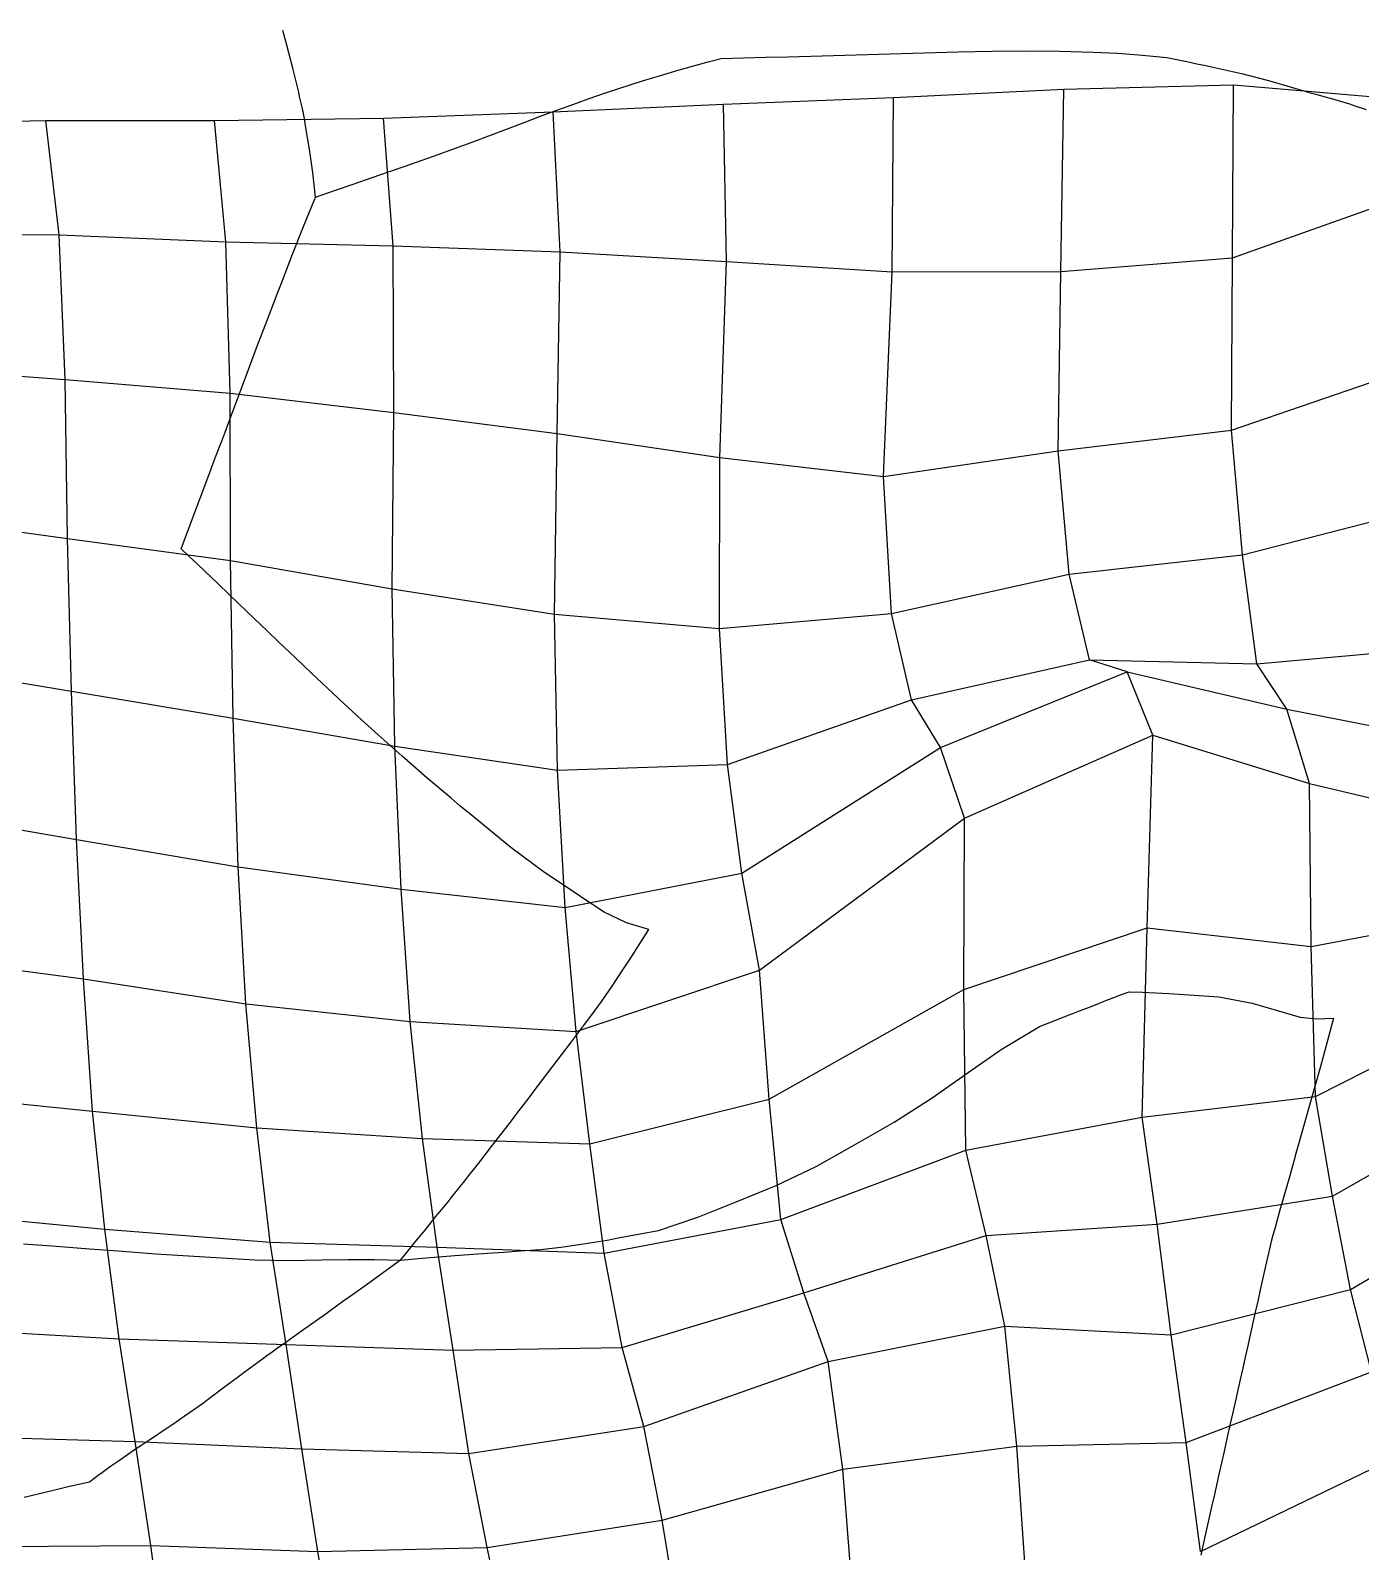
# Model space of a CAD drawing. Header units: metres. Extents: x -1994 to 1259, y -764 to 1460.
# Drawn here: x -367.7 to 27.1, y 894.5 to 1346.2 of the extents above; entities that cross this region are included whole.
import ezdxf

# ---------------------------------------------------------------- set-up
doc = ezdxf.new("R2010")
doc.units = ezdxf.units.M

msp = doc.modelspace()

# ---------------------------------------------------------------- linework, layer by layer
for p, q in [((-292.18542, 1343.9927, -3233.6143), (-292.7921, 1346.1838, -3229.7908)), ((-291.58203, 1341.7754, -3237.4248), (-292.18542, 1343.9927, -3233.6143)), ((-290.39038, 1337.2848, -3244.973), (-291.58203, 1341.7754, -3237.4248)), ((-289.7882, 1334.9583, -3248.8003), (-290.39038, 1337.2848, -3244.973)), ((-166.90869, 1336.7247, -3246.538), (-162.67639, 1337.8231, -3244.3167)), ((-162.67639, 1337.8231, -3244.3167), (-156.0531, 1338.0225, -3243.87)), ((-156.0531, 1338.0225, -3243.87), (-149.43054, 1338.2062, -3243.4058)), ((-149.43054, 1338.2062, -3243.4058), (-142.80945, 1338.3684, -3242.9167)), ((-142.80945, 1338.3684, -3242.9167), (-132.71436, 1338.616, -3242.1714)), ((-132.71436, 1338.616, -3242.1714), (-122.616455, 1338.9016, -3241.4705)), ((-122.616455, 1338.9016, -3241.4705), (-112.517944, 1339.2266, -3240.8137)), ((-112.517944, 1339.2266, -3240.8137), (-102.42468, 1339.5514, -3240.1575)), ((-102.42468, 1339.5514, -3240.1575), (-92.33423, 1339.8066, -3239.4216)), ((-92.33423, 1339.8066, -3239.4216), (-82.24963, 1339.9874, -3238.601)), ((-82.24963, 1339.9874, -3238.601), (-72.20679, 1340.1677, -3237.784)), ((-72.20679, 1340.1677, -3237.784), (-62.20215, 1340.0688, -3236.6504)), ((-62.20215, 1340.0688, -3236.6504), (-52.23828, 1339.6819, -3235.1902)), ((-52.23828, 1339.6819, -3235.1902), (-44.87439, 1339.396, -3234.1113)), ((-44.87439, 1339.396, -3234.1113), (-37.57373, 1338.8809, -3232.775)), ((-37.57373, 1338.8809, -3232.775), (-30.336304, 1338.1354, -3231.1816)), ((-30.336304, 1338.1354, -3231.1816), (-27.385498, 1337.5223, -3233.2866)), ((-27.385498, 1337.5223, -3233.2866), (-24.437012, 1336.9185, -3235.3982)), ((-288.917, 1331.455, -3254.3652), (-289.7882, 1334.9583, -3248.8003)), ((-186.03723, 1331.1919, -3255.8193), (-180.6991, 1332.8284, -3253.353)), ((-180.6991, 1332.8284, -3253.353), (-175.42163, 1334.3405, -3250.7727)), ((-175.42163, 1334.3405, -3250.7727), (-171.15454, 1335.5632, -3248.6868)), ((-171.15454, 1335.5632, -3248.6868), (-166.90869, 1336.7247, -3246.538)), ((-24.437012, 1336.9185, -3235.3982), (-21.487549, 1336.3102, -3237.5066)), ((-21.487549, 1336.3102, -3237.5066), (-18.824951, 1335.761, -3239.4097)), ((-18.824951, 1335.761, -3239.4097), (-16.20459, 1335.205, -3241.2686)), ((-16.20459, 1335.205, -3241.2686), (-10.852295, 1334.0016, -3245.0042)), ((-10.852295, 1334.0016, -3245.0042), (-8.214233, 1333.3756, -3246.8157)), ((-8.214233, 1333.3756, -3246.8157), (-2.817505, 1332.0105, -3250.445)), ((-288.62488, 1330.2567, -3256.2358), (-288.917, 1331.455, -3254.3652)), ((-288.05322, 1327.8451, -3259.9119), (-288.62488, 1330.2567, -3256.2358)), ((-196.65967, 1327.7377, -3260.4648), (-186.03723, 1331.1919, -3255.8193)), ((-111.48364, 1326.2606, -3262.3916), (-60.894165, 1328.7571, -3260.568)), ((-61.845947, 1274.5991, -3274.7822), (-60.894165, 1328.7571, -3260.568)), ((-60.894165, 1328.7571, -3260.568), (-10.588501, 1330.0751, -3257.4207)), ((-10.881836, 1278.6488, -3274.704), (-10.588501, 1330.0751, -3257.4207)), ((-10.588501, 1330.0751, -3257.4207), (38.373535, 1325.8191, -3248.0105)), ((-2.817505, 1332.0105, -3250.445), (-0.173096, 1331.3004, -3252.1863)), ((-0.173096, 1331.3004, -3252.1863), (5.258667, 1329.7671, -3255.694)), ((5.258667, 1329.7671, -3255.694), (7.93042, 1328.9764, -3257.3872)), ((7.93042, 1328.9764, -3257.3872), (10.653442, 1328.1532, -3259.0964)), ((10.653442, 1328.1532, -3259.0964), (11.175781, 1327.9954, -3259.424)), ((-287.76636, 1326.6018, -3261.7634), (-288.05322, 1327.8451, -3259.9119)), ((-286.95898, 1322.9604, -3267.004), (-287.76636, 1326.6018, -3261.7634)), ((-212.49377, 1321.9683, -3266.8254), (-161.9414, 1324.311, -3264.8293)), ((-209.7024, 1323.1041, -3265.6445), (-207.42627, 1323.932, -3264.7666)), ((-207.42627, 1323.932, -3264.7666), (-202.09741, 1325.8713, -3262.7114)), ((-202.09741, 1325.8713, -3262.7114), (-196.65967, 1327.7377, -3260.4648)), ((-161.9414, 1324.311, -3264.8293), (-111.48364, 1326.2606, -3262.3916)), ((-161.09546, 1277.6119, -3287.4238), (-161.9414, 1324.311, -3264.8293)), ((-111.84851, 1274.5376, -3279.3413), (-111.48364, 1326.2606, -3262.3916)), ((11.175781, 1327.9954, -3259.424), (11.696411, 1327.8424, -3259.7556)), ((11.696411, 1327.8424, -3259.7556), (12.216919, 1327.6953, -3260.091)), ((12.216919, 1327.6953, -3260.091), (13.870361, 1327.2267, -3261.1572)), ((13.870361, 1327.2267, -3261.1572), (15.521973, 1326.7693, -3262.232)), ((15.521973, 1326.7693, -3262.232), (18.846558, 1325.8281, -3264.377)), ((18.846558, 1325.8281, -3264.377), (20.467163, 1325.3597, -3265.4136)), ((20.467163, 1325.3597, -3265.4136), (23.817749, 1324.3453, -3267.516)), ((23.817749, 1324.3453, -3267.516), (25.454956, 1323.8274, -3268.5227)), ((25.454956, 1323.8274, -3268.5227), (28.8208, 1322.7104, -3270.5457)), ((-413.255, 1318.6082, -3281.5635), (-363.0774, 1319.3958, -3277.82)), ((-363.0774, 1319.3958, -3277.82), (-313.07568, 1319.4535, -3273.2566)), ((-359.1593, 1285.4435, -3314.7363), (-363.0774, 1319.3958, -3277.82)), ((-313.07568, 1319.4535, -3273.2566), (-262.92188, 1320.1414, -3269.4011)), ((-309.66187, 1283.4082, -3307.8213), (-313.07568, 1319.4535, -3273.2566)), ((-286.35718, 1320.0641, -3270.9497), (-286.95898, 1322.9604, -3267.004)), ((-285.89722, 1317.273, -3274.0864), (-286.35718, 1320.0641, -3270.9497)), ((-262.92188, 1320.1414, -3269.4011), (-212.49377, 1321.9683, -3266.8254)), ((-259.96362, 1282.2068, -3301.843), (-262.92188, 1320.1414, -3269.4011)), ((-221.09473, 1318.8478, -3269.8909), (-218.82886, 1319.7158, -3269.075)), ((-218.82886, 1319.7158, -3269.075), (-216.52075, 1320.583, -3268.2212)), ((-216.52075, 1320.583, -3268.2212), (-211.97925, 1322.2687, -3266.5142)), ((-210.4043, 1280.429, -3295.2173), (-212.49377, 1321.9683, -3266.8254)), ((-211.97925, 1322.2687, -3266.5142), (-209.7024, 1323.1041, -3265.6445)), ((-284.8429, 1310.8743, -3281.2773), (-285.89722, 1317.273, -3274.0864)), ((-236.89453, 1312.922, -3275.7493), (-231.59973, 1314.8643, -3273.728)), ((-231.59973, 1314.8643, -3273.728), (-226.39758, 1316.8164, -3271.8003)), ((-226.39758, 1316.8164, -3271.8003), (-221.09473, 1318.8478, -3269.8909)), ((-283.89172, 1304.002, -3287.9985), (-284.8429, 1310.8743, -3281.2773)), ((-246.68164, 1309.3601, -3279.5232), (-241.78918, 1311.1265, -3277.6177)), ((-241.78918, 1311.1265, -3277.6177), (-236.89453, 1312.922, -3275.7493)), ((-261.34277, 1304.1747, -3285.3772), (-256.4579, 1305.8843, -3283.4028)), ((-256.4579, 1305.8843, -3283.4028), (-246.68164, 1309.3601, -3279.5232)), ((-283.04688, 1296.6409, -3294.2334), (-283.89172, 1304.002, -3287.9985)), ((-271.82935, 1300.5522, -3289.68), (-266.22375, 1302.4889, -3287.38)), ((-266.22375, 1302.4889, -3287.38), (-261.34277, 1304.1747, -3285.3772)), ((-283.17334, 1296.331, -3294.5125), (-283.04688, 1296.6409, -3294.2334)), ((-283.04688, 1296.6409, -3294.2334), (-277.43652, 1298.6088, -3291.9712)), ((-277.43652, 1298.6088, -3291.9712), (-271.82935, 1300.5522, -3289.68)), ((-10.881836, 1278.6488, -3274.704), (43.796265, 1298.1096, -3291.941)), ((-286.57983, 1287.981, -3301.9578), (-283.427, 1295.7095, -3295.0679)), ((-283.427, 1295.7095, -3295.0679), (-283.30017, 1296.0209, -3294.7903)), ((-283.30017, 1296.0209, -3294.7903), (-283.17334, 1296.331, -3294.5125)), ((-289.8474, 1279.7197, -3308.0845), (-286.57983, 1287.981, -3301.9578)), ((-409.0652, 1285.783, -3319.746), (-359.1593, 1285.4435, -3314.7363)), ((-357.39868, 1242.5398, -3341.595), (-359.1593, 1285.4435, -3314.7363)), ((-359.1593, 1285.4435, -3314.7363), (-309.66187, 1283.4082, -3307.8213)), ((-308.3955, 1238.4543, -3332.3767), (-309.66187, 1283.4082, -3307.8213)), ((-309.66187, 1283.4082, -3307.8213), (-259.96362, 1282.2068, -3301.843)), ((-293.19446, 1271.0884, -3313.6785), (-289.8474, 1279.7197, -3308.0845)), ((-259.7881, 1232.726, -3321.312), (-259.96362, 1282.2068, -3301.843)), ((-259.96362, 1282.2068, -3301.843), (-210.4043, 1280.429, -3295.2173)), ((-211.31287, 1226.45, -3309.6323), (-210.4043, 1280.429, -3295.2173)), ((-210.4043, 1280.429, -3295.2173), (-161.09546, 1277.6119, -3287.4238)), ((-61.845947, 1274.5991, -3274.7822), (-10.881836, 1278.6488, -3274.704)), ((-11.119629, 1227.4534, -3292.2463), (-10.881836, 1278.6488, -3274.704)), ((-163.03467, 1219.3568, -3297.0344), (-161.09546, 1277.6119, -3287.4238)), ((-161.09546, 1277.6119, -3287.4238), (-111.84851, 1274.5376, -3279.3413)), ((-114.41504, 1213.6796, -3286.0273), (-111.84851, 1274.5376, -3279.3413)), ((-111.84851, 1274.5376, -3279.3413), (-61.845947, 1274.5991, -3274.7822)), ((-62.59204, 1221.2944, -3289.9548), (-61.845947, 1274.5991, -3274.7822)), ((-293.94373, 1269.1536, -3314.9207), (-293.56848, 1270.1235, -3314.3037)), ((-293.56848, 1270.1235, -3314.3037), (-293.19446, 1271.0884, -3313.6785)), ((-297.3474, 1260.3326, -3320.4338), (-294.3197, 1268.1791, -3315.5298)), ((-294.3197, 1268.1791, -3315.5298), (-293.94373, 1269.1536, -3314.9207)), ((-300.54114, 1251.9175, -3325.047), (-297.3474, 1260.3326, -3320.4338)), ((-303.64563, 1243.6301, -3329.1016), (-300.54114, 1251.9175, -3325.047)), ((-406.50415, 1246.201, -3350.337), (-357.39868, 1242.5398, -3341.595)), ((-356.67334, 1195.3406, -3363.628), (-357.39868, 1242.5398, -3341.595)), ((-357.39868, 1242.5398, -3341.595), (-308.3955, 1238.4543, -3332.3767)), ((-304.54126, 1241.239, -3330.2715), (-303.64563, 1243.6301, -3329.1016)), ((-11.119629, 1227.4534, -3292.2463), (43.37793, 1246.1652, -3308.6418)), ((-308.27734, 1188.7357, -3351.5786), (-308.3955, 1238.4543, -3332.3767)), ((-308.3955, 1238.4543, -3332.3767), (-259.7881, 1232.726, -3321.312)), ((-307.22668, 1234.0784, -3333.8074), (-305.43652, 1238.8519, -3331.4495)), ((-305.43652, 1238.8519, -3331.4495), (-304.54126, 1241.239, -3330.2715)), ((-308.12158, 1231.6917, -3334.987), (-307.22668, 1234.0784, -3333.8074)), ((-309.91235, 1226.9146, -3337.3374), (-308.12158, 1231.6917, -3334.987)), ((-260.30078, 1180.3899, -3337.5732), (-259.7881, 1232.726, -3321.312)), ((-259.7881, 1232.726, -3321.312), (-211.31287, 1226.45, -3309.6323)), ((-312.60046, 1219.7354, -3340.834), (-310.8081, 1224.5236, -3338.5083)), ((-310.8081, 1224.5236, -3338.5083), (-309.91235, 1226.9146, -3337.3374)), ((-212.13855, 1172.8154, -3324.4348), (-211.31287, 1226.45, -3309.6323)), ((-211.31287, 1226.45, -3309.6323), (-163.03467, 1219.3568, -3297.0344)), ((-62.59204, 1221.2944, -3289.9548), (-11.119629, 1227.4534, -3292.2463)), ((-7.944214, 1190.4202, -3325.7012), (-11.119629, 1227.4534, -3292.2463)), ((-313.49744, 1217.3375, -3341.9893), (-312.60046, 1219.7354, -3340.834)), ((-114.41504, 1213.6796, -3286.0273), (-62.59204, 1221.2944, -3289.9548)), ((-59.31189, 1184.6953, -3323.8975), (-62.59204, 1221.2944, -3289.9548)), ((-314.39465, 1214.9358, -3343.1357), (-313.49744, 1217.3375, -3341.9893)), ((-163.17664, 1168.5588, -3315.024), (-163.03467, 1219.3568, -3297.0344)), ((-163.03467, 1219.3568, -3297.0344), (-114.41504, 1213.6796, -3286.0273)), ((-317.26147, 1207.2634, -3346.7988), (-314.39465, 1214.9358, -3343.1357)), ((-112.10376, 1173.0608, -3315.4536), (-114.41504, 1213.6796, -3286.0273)), ((-320.11816, 1199.6759, -3350.685), (-317.26147, 1207.2634, -3346.7988)), ((-405.06787, 1201.9514, -3375.6836), (-356.67334, 1195.3406, -3363.628)), ((-7.944214, 1190.4202, -3325.7012), (45.355103, 1204.1599, -3336.5103)), ((-322.95264, 1192.2021, -3354.7607), (-320.11816, 1199.6759, -3350.685)), ((-355.50574, 1149.9766, -3387.722), (-356.67334, 1195.3406, -3363.628)), ((-356.67334, 1195.3406, -3363.628), (-308.27734, 1188.7357, -3351.5786)), ((-320.55518, 1189.98, -3355.0115), (-322.95264, 1192.2021, -3354.7607)), ((-318.1681, 1187.7432, -3355.2397), (-320.55518, 1189.98, -3355.0115)), ((-307.45483, 1141.9398, -3374.0642), (-308.27734, 1188.7357, -3351.5786)), ((-308.27734, 1188.7357, -3351.5786), (-260.30078, 1180.3899, -3337.5732)), ((-59.31189, 1184.6953, -3323.8975), (-7.944214, 1190.4202, -3325.7012)), ((-3.635864, 1158.0876, -3364.437), (-7.944214, 1190.4202, -3325.7012)), ((-315.78918, 1185.4968, -3355.4507), (-318.1681, 1187.7432, -3355.2397)), ((-312.1056, 1182.018, -3355.7778), (-315.78918, 1185.4968, -3355.4507)), ((-112.10376, 1173.0608, -3315.4536), (-59.31189, 1184.6953, -3323.8975)), ((-53.326416, 1159.3212, -3370.4514), (-59.31189, 1184.6953, -3323.8975)), ((-308.4386, 1178.5184, -3356.0708), (-312.1056, 1182.018, -3355.7778)), ((-259.47095, 1133.6249, -3360.0935), (-260.30078, 1180.3899, -3337.5732)), ((-260.30078, 1180.3899, -3337.5732), (-212.13855, 1172.8154, -3324.4348)), ((-301.12244, 1171.4982, -3356.6216), (-308.4386, 1178.5184, -3356.0708)), ((-297.47327, 1167.9773, -3356.8787), (-301.12244, 1171.4982, -3356.6216)), ((-211.20654, 1126.4739, -3347.4307), (-212.13855, 1172.8154, -3324.4348)), ((-212.13855, 1172.8154, -3324.4348), (-163.17664, 1168.5588, -3315.024)), ((-163.17664, 1168.5588, -3315.024), (-112.10376, 1173.0608, -3315.4536)), ((-106.191284, 1147.3842, -3361.6677), (-112.10376, 1173.0608, -3315.4536)), ((-293.8236, 1164.4574, -3357.137), (-297.47327, 1167.9773, -3356.8787)), ((-160.79358, 1128.2378, -3344.784), (-163.17664, 1168.5588, -3315.024)), ((-289.1244, 1159.9247, -3357.4697), (-293.8236, 1164.4574, -3357.137)), ((-3.635864, 1158.0876, -3364.437), (47.477783, 1162.7589, -3365.0571)), ((-403.57446, 1157.939, -3401.2964), (-355.50574, 1149.9766, -3387.722)), ((-284.2881, 1155.3203, -3357.8665), (-289.1244, 1159.9247, -3357.4697)), ((-106.191284, 1147.3842, -3361.6677), (-53.326416, 1159.3212, -3370.4514)), ((-42.10205, 1155.6846, -3441.429), (-53.326416, 1159.3212, -3370.4514)), ((-53.326416, 1159.3212, -3370.4514), (-3.635864, 1158.0876, -3364.437)), ((5.217529, 1144.6132, -3424.3613), (-3.635864, 1158.0876, -3364.437)), ((-279.52368, 1150.8683, -3358.3323), (-284.2881, 1155.3203, -3357.8665)), ((-97.50757, 1133.2053, -3420.8005), (-42.10205, 1155.6846, -3441.429)), ((-34.536133, 1136.8679, -3495.351), (-42.10205, 1155.6846, -3441.429)), ((-42.10205, 1155.6846, -3441.429), (5.217529, 1144.6132, -3424.3613)), ((-354.01892, 1105.9369, -3413.3047), (-355.50574, 1149.9766, -3387.722)), ((-355.50574, 1149.9766, -3387.722), (-307.45483, 1141.9398, -3374.0642)), ((-274.5067, 1146.1803, -3358.8228), (-279.52368, 1150.8683, -3358.3323)), ((-160.79358, 1128.2378, -3344.784), (-106.191284, 1147.3842, -3361.6677)), ((-97.50757, 1133.2053, -3420.8005), (-106.191284, 1147.3842, -3361.6677)), ((-269.51648, 1141.5889, -3359.375), (-274.5067, 1146.1803, -3358.8228)), ((12.008057, 1122.5791, -3474.6682), (5.217529, 1144.6132, -3424.3613)), ((5.217529, 1144.6132, -3424.3613), (52.95044, 1135.2571, -3409.221)), ((-305.98035, 1097.8491, -3399.5894), (-307.45483, 1141.9398, -3374.0642)), ((-307.45483, 1141.9398, -3374.0642), (-259.47095, 1133.6249, -3360.0935)), ((-264.42078, 1137.0077, -3360.0352), (-269.51648, 1141.5889, -3359.375)), ((-257.35498, 1130.6554, -3360.9507), (-264.42078, 1137.0077, -3360.0352)), ((-90.45264, 1112.2688, -3472.3408), (-34.536133, 1136.8679, -3495.351)), ((-36.224854, 1079.6526, -3506.1296), (-34.536133, 1136.8679, -3495.351)), ((-34.536133, 1136.8679, -3495.351), (12.008057, 1122.5791, -3474.6682)), ((-257.5985, 1091.1852, -3387.4739), (-259.47095, 1133.6249, -3360.0935)), ((-259.47095, 1133.6249, -3360.0935), (-211.20654, 1126.4739, -3347.4307)), ((-250.03137, 1124.2478, -3362.0586), (-257.35498, 1130.6554, -3360.9507)), ((-156.49023, 1095.8846, -3383.497), (-97.50757, 1133.2053, -3420.8005)), ((-90.45264, 1112.2688, -3472.3408), (-97.50757, 1133.2053, -3420.8005)), ((-211.20654, 1126.4739, -3347.4307), (-160.79358, 1128.2378, -3344.784)), ((-208.93176, 1085.7036, -3376.6865), (-211.20654, 1126.4739, -3347.4307)), ((-156.49023, 1095.8846, -3383.497), (-160.79358, 1128.2378, -3344.784)), ((-242.79443, 1118.1628, -3363.3743), (-250.03137, 1124.2478, -3362.0586)), ((12.436523, 1074.1487, -3495.3174), (12.008057, 1122.5791, -3474.6682)), ((12.008057, 1122.5791, -3474.6682), (59.282593, 1111.3213, -3457.391)), ((-240.06812, 1115.8704, -3363.87), (-242.79443, 1118.1628, -3363.3743)), ((-237.33508, 1113.602, -3364.3936), (-240.06812, 1115.8704, -3363.87)), ((-402.0327, 1114.1271, -3427.1353), (-354.01892, 1105.9369, -3413.3047)), ((-234.58618, 1111.3499, -3364.9463), (-237.33508, 1113.602, -3364.3936)), ((-225.0686, 1103.5514, -3366.8604), (-234.58618, 1111.3499, -3364.9463)), ((-151.30994, 1067.1697, -3426.2979), (-90.45264, 1112.2688, -3472.3408)), ((-90.6261, 1061.3406, -3490.1833), (-90.45264, 1112.2688, -3472.3408)), ((-351.90515, 1064.4985, -3441.8096), (-354.01892, 1105.9369, -3413.3047)), ((-354.01892, 1105.9369, -3413.3047), (-305.98035, 1097.8491, -3399.5894)), ((-215.07019, 1096.1227, -3369.557), (-225.0686, 1103.5514, -3366.8604)), ((-303.7008, 1057.0985, -3428.8672), (-305.98035, 1097.8491, -3399.5894)), ((-305.98035, 1097.8491, -3399.5894), (-257.5985, 1091.1852, -3387.4739)), ((-205.10449, 1089.4441, -3372.8958), (-215.07019, 1096.1227, -3369.557)), ((-208.93176, 1085.7036, -3376.6865), (-156.49023, 1095.8846, -3383.497)), ((-151.30994, 1067.1697, -3426.2979), (-156.49023, 1095.8846, -3383.497)), ((-254.97327, 1051.869, -3418.3633), (-257.5985, 1091.1852, -3387.4739)), ((-257.5985, 1091.1852, -3387.4739), (-208.93176, 1085.7036, -3376.6865)), ((-204.74377, 1089.2023, -3373.0166), (-205.10449, 1089.4441, -3372.8958)), ((-204.38269, 1088.9614, -3373.1384), (-204.74377, 1089.2023, -3373.0166)), ((-204.02148, 1088.7214, -3373.2612), (-204.38269, 1088.9614, -3373.1384)), ((-197.38354, 1084.3104, -3375.519), (-204.02148, 1088.7214, -3373.2612)), ((-205.69885, 1048.9089, -3410.4092), (-208.93176, 1085.7036, -3376.6865)), ((-190.74487, 1081.1517, -3378.9019), (-197.38354, 1084.3104, -3375.519)), ((-184.06909, 1079.1796, -3383.3845), (-190.74487, 1081.1517, -3378.9019)), ((-90.6261, 1061.3406, -3490.1833), (-36.224854, 1079.6526, -3506.1296)), ((-37.656616, 1023.5032, -3518.1062), (-36.224854, 1079.6526, -3506.1296)), ((-36.224854, 1079.6526, -3506.1296), (12.436523, 1074.1487, -3495.3174)), ((12.436523, 1074.1487, -3495.3174), (64.813965, 1084.0631, -3501.8284)), ((-189.2887, 1071.0566, -3389.0647), (-186.64966, 1075.1481, -3386.158)), ((-186.64966, 1075.1481, -3386.158), (-184.06909, 1079.1796, -3383.3845)), ((-400.34082, 1070.9385, -3453.6738), (-351.90515, 1064.4985, -3441.8096)), ((-191.84436, 1067.1855, -3392.0815), (-189.2887, 1071.0566, -3389.0647)), ((13.804565, 1029.6161, -3520.346), (12.436523, 1074.1487, -3495.3174)), ((-205.69885, 1048.9089, -3410.4092), (-151.30994, 1067.1697, -3426.2979)), ((-195.02722, 1062.3643, -3395.8386), (-191.84436, 1067.1855, -3392.0815)), ((-148.44409, 1028.852, -3458.309), (-151.30994, 1067.1697, -3426.2979)), ((-349.27478, 1025.2041, -3472.7236), (-351.90515, 1064.4985, -3441.8096)), ((-351.90515, 1064.4985, -3441.8096), (-303.7008, 1057.0985, -3428.8672)), ((-198.0564, 1057.9443, -3399.7878), (-195.02722, 1062.3643, -3395.8386)), ((-300.46948, 1020.29736, -3462.5825), (-303.7008, 1057.0985, -3428.8672)), ((-303.7008, 1057.0985, -3428.8672), (-254.97327, 1051.869, -3418.3633)), ((-201.0769, 1053.873, -3404.4717), (-198.0564, 1057.9443, -3399.7878)), ((-148.44409, 1028.852, -3458.309), (-90.6261, 1061.3406, -3490.1833)), ((-90.01758, 1013.657, -3511.6719), (-90.6261, 1061.3406, -3490.1833)), ((-53.641235, 1056.0491, -3505.852), (-51.032104, 1057.0663, -3505.991)), ((-51.032104, 1057.0663, -3505.991), (-48.42151, 1058.0802, -3506.126)), ((-48.42151, 1058.0802, -3506.126), (-46.133667, 1058.969, -3506.2441)), ((-46.133667, 1058.969, -3506.2441), (-43.84265, 1059.851, -3506.3525)), ((-43.84265, 1059.851, -3506.3525), (-41.54651, 1060.7207, -3506.444)), ((-41.54651, 1060.7207, -3506.444), (-37.625366, 1060.5889, -3506.619)), ((-37.625366, 1060.5889, -3506.619), (-33.71936, 1060.4011, -3506.731)), ((-33.71936, 1060.4011, -3506.731), (-29.799438, 1060.1738, -3506.8005)), ((-29.799438, 1060.1738, -3506.8005), (-28.265015, 1060.085, -3506.828)), ((-28.265015, 1060.085, -3506.828), (-26.73059, 1059.9911, -3506.8496)), ((-26.73059, 1059.9911, -3506.8496), (-25.196533, 1059.8931, -3506.8667)), ((-25.196533, 1059.8931, -3506.8667), (-14.959229, 1059.2399, -3506.9827)), ((-14.959229, 1059.2399, -3506.9827), (-5.076782, 1057.2825, -3505.6301)), ((-5.076782, 1057.2825, -3505.6301), (4.494507, 1054.5132, -3503.3555)), ((13.804565, 1029.6161, -3520.346), (70.79016, 1058.6509, -3548.3398)), ((-203.19849, 1051.0135, -3407.7615), (-201.0769, 1053.873, -3404.4717)), ((-68.13257, 1050.4254, -3505.1096), (-56.252075, 1055.036, -3505.7183)), ((-56.252075, 1055.036, -3505.7183), (-53.641235, 1056.0491, -3505.852)), ((4.494507, 1054.5132, -3503.3555), (9.234131, 1053.1421, -3502.2292)), ((9.234131, 1053.1421, -3502.2292), (14.111572, 1052.6255, -3502.0576)), ((14.111572, 1052.6255, -3502.0576), (19.107666, 1052.8882, -3502.7563)), ((19.107666, 1052.8882, -3502.7563), (17.10669, 1045.4784, -3506.531)), ((-251.24854, 1017.11475, -3454.3782), (-254.97327, 1051.869, -3418.3633)), ((-254.97327, 1051.869, -3418.3633), (-205.69885, 1048.9089, -3410.4092)), ((-207.41333, 1045.4304, -3414.5134), (-205.3175, 1048.1931, -3411.1265)), ((-201.6383, 1015.54834, -3447.99), (-205.69885, 1048.9089, -3410.4092)), ((-205.3175, 1048.1931, -3411.1265), (-203.19849, 1051.0135, -3407.7615)), ((-79.55408, 1043.5394, -3501.5178), (-68.13257, 1050.4254, -3505.1096)), ((-209.9353, 1042.106, -3418.5894), (-207.41333, 1045.4304, -3414.5134)), ((-89.28711, 1036.7205, -3497.29), (-79.55408, 1043.5394, -3501.5178)), ((17.10669, 1045.4784, -3506.531), (15.216675, 1038.5516, -3511.1494)), ((-212.46814, 1038.7407, -3422.6243), (-209.9353, 1042.106, -3418.5894)), ((-217.52551, 1032.0352, -3430.7124), (-212.46814, 1038.7407, -3422.6243)), ((-100.048096, 1029.1808, -3492.616), (-89.28711, 1036.7205, -3497.29)), ((15.216675, 1038.5516, -3511.1494), (13.540161, 1032.529, -3517.0295)), ((-398.06787, 1030.1611, -3482.9214), (-349.27478, 1025.2041, -3472.7236)), ((-220.05774, 1028.6849, -3434.778), (-217.52551, 1032.0352, -3430.7124)), ((13.540161, 1032.529, -3517.0295), (11.524048, 1025.2869, -3524.1003)), ((18.776245, 1000.0354, -3562.1738), (76.71838, 1033.0391, -3594.6272)), ((-224.03894, 1023.4846, -3441.3186), (-222.56409, 1025.4109, -3438.8958)), ((-222.56409, 1025.4109, -3438.8958), (-220.05774, 1028.6849, -3434.778)), ((-201.6383, 1015.54834, -3447.99), (-148.44409, 1028.852, -3458.309)), ((-144.96521, 993.0775, -3493.178), (-148.44409, 1028.852, -3458.309)), ((-111.28833, 1021.9885, -3488.5708), (-100.048096, 1029.1808, -3492.616)), ((-37.656616, 1023.5032, -3518.1062), (13.804565, 1029.6161, -3520.346)), ((18.776245, 1000.0354, -3562.1738), (13.804565, 1029.6161, -3520.346)), ((-345.604, 990.2256, -3508.4868), (-349.27478, 1025.2041, -3472.7236)), ((-349.27478, 1025.2041, -3472.7236), (-300.46948, 1020.29736, -3462.5825)), ((-226.97522, 1019.6797, -3446.2104), (-225.50952, 1021.57446, -3443.7573)), ((-225.50952, 1021.57446, -3443.7573), (-224.03894, 1023.4846, -3441.3186)), ((-123.078125, 1015.26685, -3485.3364), (-111.28833, 1021.9885, -3488.5708)), ((-90.01758, 1013.657, -3511.6719), (-37.656616, 1023.5032, -3518.1062)), ((-33.224365, 991.6846, -3557.4197), (-37.656616, 1023.5032, -3518.1062)), ((11.524048, 1025.2869, -3524.1003), (9.540894, 1018.1876, -3531.4258)), ((-296.5476, 986.36096, -3499.5164), (-300.46948, 1020.29736, -3462.5825)), ((-300.46948, 1020.29736, -3462.5825), (-251.24854, 1017.11475, -3454.3782)), ((-246.92151, 984.8595, -3493.2012), (-251.24854, 1017.11475, -3454.3782)), ((-251.24854, 1017.11475, -3454.3782), (-201.6383, 1015.54834, -3447.99)), ((-230.50684, 1015.12537, -3452.1423), (-228.74329, 1017.39453, -3449.169)), ((-228.74329, 1017.39453, -3449.169), (-226.97522, 1019.6797, -3446.2104)), ((9.540894, 1018.1876, -3531.4258), (7.767212, 1011.9402, -3539.4717)), ((-234.02612, 1010.614, -3458.114), (-230.50684, 1015.12537, -3452.1423)), ((-197.35266, 983.1211, -3486.6196), (-201.6383, 1015.54834, -3447.99)), ((-144.96521, 993.0775, -3493.178), (-90.01758, 1013.657, -3511.6719)), ((-134.41162, 1008.80566, -3482.227), (-123.078125, 1015.26685, -3485.3364)), ((-84.02673, 988.3052, -3558.251), (-90.01758, 1013.657, -3511.6719)), ((7.750732, 1011.8821, -3539.5464), (7.734375, 1011.8242, -3539.6213)), ((7.767212, 1011.9402, -3539.4717), (7.750732, 1011.8821, -3539.5464)), ((-237.5332, 1006.1454, -3464.125), (-235.78186, 1008.3721, -3461.1125)), ((-235.78186, 1008.3721, -3461.1125), (-234.02612, 1010.614, -3458.114)), ((-146.31543, 1003.20935, -3480.4204), (-134.41162, 1008.80566, -3482.227)), ((6.822144, 1008.6118, -3543.772), (5.907593, 1005.3849, -3547.8386)), ((7.717896, 1011.7661, -3539.696), (6.822144, 1008.6118, -3543.772)), ((7.734375, 1011.8242, -3539.6213), (7.717896, 1011.7661, -3539.696)), ((-242.48877, 999.9011, -3472.773), (-240.0188, 1002.99634, -3468.4253)), ((-240.0188, 1002.99634, -3468.4253), (-238.77844, 1004.56213, -3466.2668)), ((-238.77844, 1004.56213, -3466.2668), (-237.5332, 1006.1454, -3464.125)), ((-158.68384, 998.15955, -3479.4807), (-146.31543, 1003.20935, -3480.4204)), ((5.907593, 1005.3849, -3547.8386), (4.067871, 998.8801, -3555.8252)), ((24.183716, 972.26306, -3606.0337), (82.49353, 1006.7925, -3640.201)), ((-246.16907, 995.3407, -3479.367), (-243.7185, 998.37146, -3474.963)), ((-243.7185, 998.37146, -3474.963), (-242.48877, 999.9011, -3472.773)), ((-33.224365, 991.6846, -3557.4197), (18.776245, 1000.0354, -3562.1738)), ((4.067871, 998.8801, -3555.8252), (3.129028, 995.55457, -3559.804)), ((24.183716, 972.26306, -3606.0337), (18.776245, 1000.0354, -3562.1738)), ((-394.448, 994.9713, -3518.4473), (-345.604, 990.2256, -3508.4868)), ((-249.82812, 990.8506, -3486.0203), (-247.39001, 993.8396, -3481.581)), ((-247.39001, 993.8396, -3481.581), (-246.16907, 995.3407, -3479.367)), ((-169.5315, 993.7307, -3478.6567), (-158.68384, 998.15955, -3479.4807)), ((3.129028, 995.55457, -3559.804), (2.18335, 992.1963, -3563.7031)), ((-341.35754, 957.63635, -3546.9346), (-345.604, 990.2256, -3508.4868)), ((-345.604, 990.2256, -3508.4868), (-296.5476, 986.36096, -3499.5164)), ((-252.26392, 987.86926, -3490.4658), (-251.04529, 989.36255, -3488.245)), ((-251.04529, 989.36255, -3488.245), (-249.82812, 990.8506, -3486.0203)), ((-197.35266, 983.1211, -3486.6196), (-144.96521, 993.0775, -3493.178)), ((-192.68823, 987.6968, -3481.0906), (-181.2826, 989.84546, -3478.8828)), ((-181.2826, 989.84546, -3478.8828), (-169.5315, 993.7307, -3478.6567)), ((-138.11938, 971.2732, -3543.7432), (-144.96521, 993.0775, -3493.178)), ((-84.02673, 988.3052, -3558.251), (-33.224365, 991.6846, -3557.4197)), ((-29.031616, 958.87256, -3595.617), (-33.224365, 991.6846, -3557.4197)), ((1.65564, 990.32324, -3565.8784), (1.128662, 988.452, -3568.0554)), ((2.18335, 992.1963, -3563.7031), (1.65564, 990.32324, -3565.8784)), ((-369.76636, 985.8799, -3521.4543), (-359.97754, 985.1189, -3519.2388)), ((-359.97754, 985.1189, -3519.2388), (-350.18286, 984.3756, -3517.043)), ((-291.7699, 955.97595, -3540.4407), (-296.5476, 986.36096, -3499.5164)), ((-296.5476, 986.36096, -3499.5164), (-246.92151, 984.8595, -3493.2012)), ((-255.99304, 983.2859, -3497.23), (-254.15039, 985.5575, -3493.9028)), ((-254.15039, 985.5575, -3493.9028), (-252.31421, 987.8075, -3490.5574)), ((-252.31421, 987.8075, -3490.5574), (-252.29749, 987.8281, -3490.527)), ((-252.29749, 987.8281, -3490.527), (-252.28076, 987.84875, -3490.4963)), ((-252.28076, 987.84875, -3490.4963), (-252.26392, 987.86926, -3490.4658)), ((-242.19043, 954.28076, -3533.9077), (-246.92151, 984.8595, -3493.2012)), ((-246.92151, 984.8595, -3493.2012), (-197.35266, 983.1211, -3486.6196)), ((-216.28772, 984.16113, -3486.7754), (-210.26648, 984.84375, -3485.056)), ((-210.26648, 984.84375, -3485.056), (-204.18713, 985.7494, -3483.5852)), ((-204.18713, 985.7494, -3483.5852), (-200.36389, 986.3192, -3482.6604)), ((-200.36389, 986.3192, -3482.6604), (-196.52515, 986.97363, -3481.8335)), ((-196.52515, 986.97363, -3481.8335), (-192.68823, 987.6968, -3481.0906)), ((-138.11938, 971.2732, -3543.7432), (-84.02673, 988.3052, -3558.251)), ((-78.40979, 961.4021, -3603.0874), (-84.02673, 988.3052, -3558.251)), ((0.601318, 986.5803, -3570.2317), (-0.467285, 981.80725, -3575.8909)), ((1.128662, 988.452, -3568.0554), (0.601318, 986.5803, -3570.2317)), ((-350.18286, 984.3756, -3517.043), (-340.38232, 983.65125, -3514.868)), ((-340.38232, 983.65125, -3514.868), (-330.58716, 982.92725, -3512.6943)), ((-330.58716, 982.92725, -3512.6943), (-320.77136, 982.2781, -3510.6042)), ((-320.77136, 982.2781, -3510.6042), (-310.92822, 981.7124, -3508.6072)), ((-310.92822, 981.7124, -3508.6072), (-301.07654, 981.1461, -3506.6084)), ((-301.07654, 981.1461, -3506.6084), (-291.15637, 980.9341, -3505.0098)), ((-291.15637, 980.9341, -3505.0098), (-281.16113, 981.0724, -3503.8054)), ((-281.16113, 981.0724, -3503.8054), (-273.36572, 981.1802, -3502.8667)), ((-273.36572, 981.1802, -3502.8667), (-265.5896, 981.16345, -3501.7864)), ((-265.5896, 981.16345, -3501.7864), (-257.83447, 981.0183, -3500.5605)), ((-257.83447, 981.0183, -3500.5605), (-262.901, 977.3522, -3506.3267)), ((-257.83447, 981.0183, -3500.5605), (-255.99304, 983.2859, -3497.23)), ((-257.83447, 981.0183, -3500.5605), (-255.68665, 981.22205, -3499.8987)), ((-255.68665, 981.22205, -3499.8987), (-253.54163, 981.41455, -3499.224)), ((-253.54163, 981.41455, -3499.224), (-251.40015, 981.5947, -3498.536)), ((-251.40015, 981.5947, -3498.536), (-246.49939, 982.0073, -3496.961)), ((-246.49939, 982.0073, -3496.961), (-241.69775, 982.37354, -3495.3716)), ((-241.69775, 982.37354, -3495.3716), (-231.95984, 983.0769, -3492.0996)), ((-231.95984, 983.0769, -3492.0996), (-227.11157, 983.4072, -3490.4463)), ((-227.11157, 983.4072, -3490.4463), (-222.26123, 983.74524, -3488.8015)), ((-222.26123, 983.74524, -3488.8015), (-216.28772, 984.16113, -3486.7754)), ((-192.00208, 955.11316, -3530.2146), (-197.35266, 983.1211, -3486.6196)), ((-0.467285, 981.80725, -3575.8909), (-1.535889, 977.0338, -3581.5503)), ((-262.901, 977.3522, -3506.3267), (-267.98694, 973.62756, -3512.039)), ((-1.535889, 977.0338, -3581.5503), (-2.617188, 972.2069, -3587.1611)), ((-267.98694, 973.62756, -3512.039), (-273.02856, 970.03723, -3517.874)), ((-192.00208, 955.11316, -3530.2146), (-138.11938, 971.2732, -3543.7432)), ((-130.92224, 950.927, -3595.9463), (-138.11938, 971.2732, -3543.7432)), ((-29.031616, 958.87256, -3595.617), (24.183716, 972.26306, -3606.0337)), ((-2.617188, 972.2069, -3587.1611), (-3.367065, 968.85986, -3591.0518)), ((30.387695, 947.79614, -3653.6072), (24.183716, 972.26306, -3606.0337)), ((-276.83398, 967.3157, -3522.259), (-278.74072, 965.9425, -3524.4402)), ((-274.9286, 968.6842, -3520.0732), (-276.83398, 967.3157, -3522.259)), ((-273.02856, 970.03723, -3517.874), (-274.9286, 968.6842, -3520.0732)), ((-3.367065, 968.85986, -3591.0518), (-4.114746, 965.5222, -3594.951)), ((-281.8662, 963.69836, -3528.0266), (-284.98486, 961.47485, -3531.6313)), ((-280.30493, 964.81604, -3526.2292), (-281.8662, 963.69836, -3528.0266)), ((-278.74072, 965.9425, -3524.4402), (-280.30493, 964.81604, -3526.2292)), ((-4.114746, 965.5222, -3594.951), (-5.607056, 958.8589, -3602.7598)), ((-390.67017, 960.4376, -3554.7102), (-341.35754, 957.63635, -3546.9346)), ((-289.65662, 958.15796, -3537.0557), (-291.2135, 957.0532, -3538.8643)), ((-286.5421, 960.3688, -3533.439), (-289.65662, 958.15796, -3537.0557)), ((-284.98486, 961.47485, -3531.6313), (-286.5421, 960.3688, -3533.439)), ((-130.92224, 950.927, -3595.9463), (-78.40979, 961.4021, -3603.0874)), ((-74.891235, 925.79224, -3638.1414), (-78.40979, 961.4021, -3603.0874)), ((-78.40979, 961.4021, -3603.0874), (-29.031616, 958.87256, -3595.617)), ((-24.648682, 926.8491, -3634.7004), (-29.031616, 958.87256, -3595.617)), ((-5.607056, 958.8589, -3602.7598), (-6.351929, 955.5333, -3606.6694)), ((-336.59607, 927.1836, -3587.7827), (-341.35754, 957.63635, -3546.9346)), ((-341.35754, 957.63635, -3546.9346), (-291.7699, 955.97595, -3540.4407)), ((-295.8938, 953.7112, -3544.2659), (-297.46057, 952.5759, -3546.0469)), ((-294.33203, 954.8296, -3542.4695), (-295.8938, 953.7112, -3544.2659)), ((-291.2135, 957.0532, -3538.8643), (-294.33203, 954.8296, -3542.4695)), ((-287.13623, 924.9929, -3580.6929), (-291.7699, 955.97595, -3540.4407)), ((-291.7699, 955.97595, -3540.4407), (-242.19043, 954.28076, -3533.9077)), ((-242.19043, 954.28076, -3533.9077), (-192.00208, 955.11316, -3530.2146)), ((-237.49707, 923.5459, -3574.439), (-242.19043, 954.28076, -3533.9077)), ((-185.56628, 931.6072, -3578.868), (-192.00208, 955.11316, -3530.2146)), ((-6.351929, 955.5333, -3606.6694), (-7.095581, 952.2118, -3610.583)), ((-302.83582, 948.6449, -3552.0933), (-304.1858, 947.6433, -3553.5874)), ((-300.1433, 950.626, -3549.0847), (-302.83582, 948.6449, -3552.0933)), ((-298.80054, 951.60535, -3547.5698), (-300.1433, 950.626, -3549.0847)), ((-297.46057, 952.5759, -3546.0469), (-298.80054, 951.60535, -3547.5698)), ((-185.56628, 931.6072, -3578.868), (-130.92224, 950.927, -3595.9463)), ((-126.53052, 918.9402, -3635.0708), (-130.92224, 950.927, -3595.9463)), ((-7.838745, 948.89307, -3614.4932), (-8.590454, 945.53845, -3618.3713)), ((-7.095581, 952.2118, -3610.583), (-7.838745, 948.89307, -3614.4932)), ((-305.53857, 946.6312, -3555.0708), (-311.1228, 942.45386, -3561.1943)), ((-304.1858, 947.6433, -3553.5874), (-305.53857, 946.6312, -3555.0708)), ((-24.648682, 926.8491, -3634.7004), (30.387695, 947.79614, -3653.6072)), ((-8.590454, 945.53845, -3618.3713), (-10.101074, 938.7997, -3626.099)), ((-311.1228, 942.45386, -3561.1943), (-316.56665, 938.3511, -3567.1118)), ((-316.56665, 938.3511, -3567.1118), (-322.02576, 934.56335, -3573.6003)), ((-10.859985, 935.4153, -3629.949), (-11.614868, 932.0471, -3633.8145)), ((-10.101074, 938.7997, -3626.099), (-10.859985, 935.4153, -3629.949)), ((-325.4497, 932.2057, -3577.6997), (-328.86584, 929.8976, -3581.8643)), ((-323.75146, 933.36597, -3575.6511), (-325.4497, 932.2057, -3577.6997)), ((-322.02576, 934.56335, -3573.6003), (-323.75146, 933.36597, -3575.6511)), ((-237.49707, 923.5459, -3574.439), (-185.56628, 931.6072, -3578.868)), ((-180.15723, 903.84155, -3622.735), (-185.56628, 931.6072, -3578.868)), ((-11.945679, 930.57153, -3635.506), (-12.111328, 929.83203, -3636.3503)), ((-11.780029, 931.3098, -3634.6606), (-11.945679, 930.57153, -3635.506)), ((-11.614868, 932.0471, -3633.8145), (-11.780029, 931.3098, -3634.6606)), ((-386.2428, 928.5991, -3594.0015), (-336.59607, 927.1836, -3587.7827)), ((-334.59473, 926.083, -3588.9434), (-336.84375, 924.577, -3591.7085)), ((-331.95264, 896.24146, -3628.0808), (-336.59607, 927.1836, -3587.7827)), ((-336.59607, 927.1836, -3587.7827), (-287.13623, 924.9929, -3580.6929)), ((-332.26074, 927.6349, -3586.0557), (-334.59473, 926.083, -3588.9434)), ((-330.56445, 928.7627, -3583.9573), (-332.26074, 927.6349, -3586.0557)), ((-328.86584, 929.8976, -3581.8643), (-330.56445, 928.7627, -3583.9573)), ((-74.891235, 925.79224, -3638.1414), (-24.648682, 926.8491, -3634.7004)), ((-20.356323, 894.4502, -3673.3618), (-24.648682, 926.8491, -3634.7004)), ((-12.111328, 929.83203, -3636.3503), (-13.476562, 923.7427, -3643.3037)), ((-336.84375, 924.577, -3591.7085), (-341.54773, 921.3469, -3597.3557)), ((-282.38818, 894.4845, -3621.4785), (-287.13623, 924.9929, -3580.6929)), ((-287.13623, 924.9929, -3580.6929), (-237.49707, 923.5459, -3574.439)), ((-232.1217, 895.6404, -3618.149), (-237.49707, 923.5459, -3574.439)), ((-126.53052, 918.9402, -3635.0708), (-74.891235, 925.79224, -3638.1414)), ((-72.17932, 886.83594, -3669.435), (-74.891235, 925.79224, -3638.1414)), ((-20.356323, 894.4502, -3673.3618), (36.226807, 921.81494, -3699.4792)), ((-13.476562, 923.7427, -3643.3037), (-14.803345, 917.83057, -3649.8752)), ((-347.54333, 917.0502, -3604.25), (-348.84644, 916.0935, -3605.7095)), ((-346.24353, 917.9927, -3602.7737), (-347.54333, 917.0502, -3604.25)), ((-343.85742, 919.72217, -3600.0637), (-346.24353, 917.9927, -3602.7737)), ((-341.54773, 921.3469, -3597.3557), (-343.85742, 919.72217, -3600.0637)), ((-180.15723, 903.84155, -3622.735), (-126.53052, 918.9402, -3635.0708)), ((-123.6073, 880.8602, -3667.3494), (-126.53052, 918.9402, -3635.0708)), ((-14.803345, 917.83057, -3649.8752), (-16.258179, 911.3678, -3656.4675)), ((-359.68384, 912.92993, -3611.096), (-369.5774, 910.55005, -3615.0498)), ((-356.4978, 913.6963, -3609.8225), (-359.68384, 912.92993, -3611.096)), ((-353.3252, 914.4263, -3608.5115), (-356.4978, 913.6963, -3609.8225)), ((-350.15625, 915.1199, -3607.1562), (-353.3252, 914.4263, -3608.5115)), ((-348.84644, 916.0935, -3605.7095), (-350.15625, 915.1199, -3607.1562)), ((-16.258179, 911.3678, -3656.4675), (-17.061157, 907.80066, -3660.106)), ((-232.1217, 895.6404, -3618.149), (-180.15723, 903.84155, -3622.735)), ((-175.25037, 873.99243, -3664.2612), (-180.15723, 903.84155, -3622.735)), ((-17.869629, 904.2097, -3663.7197), (-19.48816, 897.0226, -3670.9412)), ((-17.061157, 907.80066, -3660.106), (-17.869629, 904.2097, -3663.7197)), ((-382.00244, 895.98425, -3632.42), (-331.95264, 896.24146, -3628.0808)), ((-327.5298, 864.38416, -3667.3506), (-331.95264, 896.24146, -3628.0808)), ((-331.95264, 896.24146, -3628.0808), (-282.38818, 894.4845, -3621.4785)), ((-282.38818, 894.4845, -3621.4785), (-232.1217, 895.6404, -3618.149)), ((-277.31128, 865.34106, -3663.7976), (-282.38818, 894.4845, -3621.4785)), ((-226.38245, 869.2449, -3663.5557), (-232.1217, 895.6404, -3618.149)), ((-19.48816, 897.0226, -3670.9412), (-20.298462, 893.426, -3674.549))]:
    msp.add_line(p, q)

doc.saveas('drawing.dxf')
